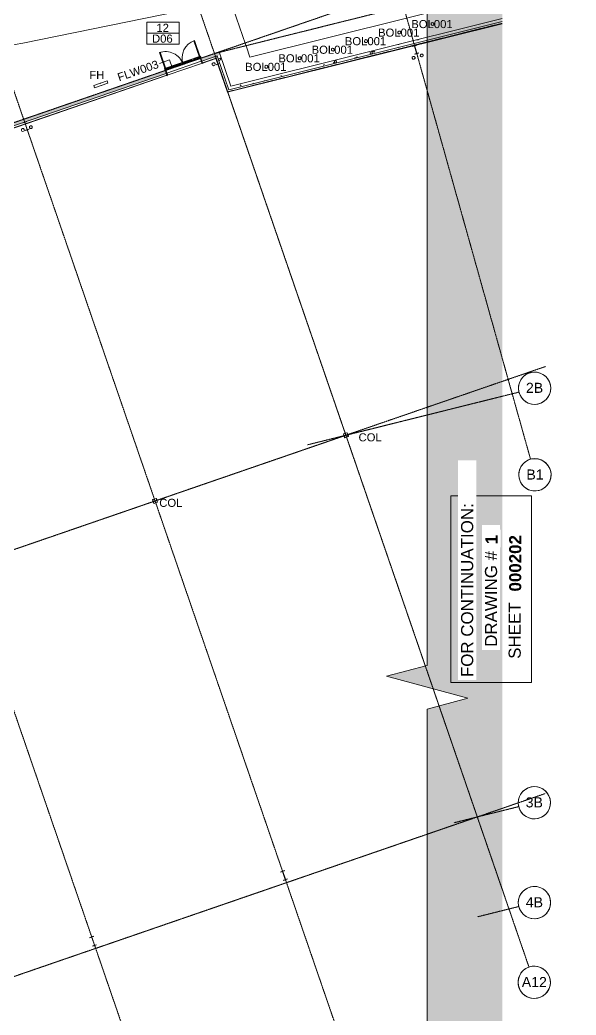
# Model space of a CAD drawing. Header units: millimetres. Extents: x -2612262 to -2065320, y 3717813 to 4283368.
# Drawn here: x -2363717 to -2336156, y 3983893 to 4033197 of the extents above; entities that cross this region are included whole.
import ezdxf

# ---------------------------------------------------------------- set-up
doc = ezdxf.new("R2010")
doc.units = ezdxf.units.MM
for name, pattern in [('Aligning Line', [3.2004, 1.6002, -1.6002]), ('Grid Line', [21, 12, -3, 3, -3]), ('Hidden', [6, 4, -2]), ('Overhead', [4, 2.5, -1.5])]:
    doc.linetypes.add(name, pattern=pattern)
for name, color, linetype, lineweight in [('A-ANNO-DIMS', 211, 'Continuous', 5), ('A-ANNO-DIMS-200', 211, 'Continuous', 5), ('A-ANNO-KEYN', 231, 'Continuous', 5), ('A-DETL', 90, 'Continuous', 18), ('A-DETL-GENF', 92, 'Continuous', 5), ('A-DOOR', 31, 'Continuous', 5), ('A-DOOR-FRAM', 31, 'Continuous', 5), ('A-DOOR-IDEN', 31, 'Continuous', 5), ('A-FLOR', 192, 'Continuous', 5), ('A-FLOR-OVHD', 1, 'Overhead', 13), ('A-GENM', 13, 'Continuous', 5), ('A-GENM-HDLN', 13, 'Hidden', 5), ('A-WALL', 113, 'Continuous', 5), ('A-WALL-FNSH', 113, 'Continuous', 13), ('A-WALL-PATT', 111, 'Continuous', 13), ('F-FIRE', 13, 'Continuous', 5), ('F-FIRE-IDEN', 13, 'Continuous', 5), ('G-ANNO-REFR', 1, 'Aligning Line', 5), ('G-ANNO-SYMB', 111, 'Continuous', 5), ('P-SANR-FIXT', 6, 'Continuous', 5), ('Q-SPCQ', 91, 'Continuous', 5), ('S-BEAM', 12, 'Continuous', 5), ('S-COLS', 52, 'Continuous', 5), ('S-COLS-IDEN', 171, 'Continuous', 5), ('S-GRID', 1, 'Continuous', 5), ('S-GRID-IDEN', 1, 'Continuous', 5)]:
    doc.layers.add(name, color=color, linetype=linetype, lineweight=lineweight)
doc.styles.add('Arial', font='arial.ttf', dxfattribs={"height": 500})
doc.styles.add('Arial_3', font='arial.ttf', dxfattribs={"height": 400})
doc.styles.add('Arial_4', font='arial.ttf', dxfattribs={"height": 3})
doc.styles.add('Arial_B_1', font='arialbd.ttf', dxfattribs={"height": 600})
doc.dimstyles.new('2_5-Diagonal-_deg_-Decimal_O', dxfattribs={"dimscale": 304.8, "dimtxt": 510.1297, "dimasz": 0.984252, "dimexe": 0.656168, "dimexo": 0.0625, "dimgap": 0.984252, "dimtad": 1, "dimdec": 0, "dimzin": 0, "dimdsep": 46, "dimtxsty": 'Arial', "dimblk1": 'OBLIQUE', "dimblk2": 'OBLIQUE', "dimsah": 1, "dimcen": 0.09, "dimdle": 0.656168, "dimazin": 0, "dimtfac": 1, "dimtdec": 4, "dimtix": 1, "dimtmove": 0, "dimatfit": 3, "dimfxl": 3.28084, "dimfxlon": 1, "dimtvp": 1, "dimtfill": 1, "dimtolj": 1, "dimtzin": 0, "dimlwd": 15, "dimlwe": 15, "dimarcsym": 2})
picture_1 = doc.add_image_def('image1.jpg', size_in_pixel=(6528, 5638))
pattern_1 = [(0, (0, 0), (812.8, 203.2), [67.056, -542.544, 67.056, -542.544, -3251.2]), (0, (0, 0), (812.8, 203.2), [-1219.2, 67.056, -1152.144, 67.056, -542.544, -1422.4]), (0, (0, 0), (812.8, 203.2), [-3048, 67.056, -339.344, 67.056, -948.944]), (120, (304.8, 101.6), (-582.376362, 602.305448), [67.056, -542.544, 67.056, -542.544, -3251.2]), (120, (304.8, 101.6), (-582.376362, 602.305448), [-1219.2, 67.056, -1152.144, 67.056, -542.544, -1422.4]), (120, (304.8, 101.6), (-582.376362, 602.305448), [-3048, 67.056, -339.344, 67.056, -948.944]), (240, (406.4, 508), (-230.423638, -805.505448), [67.056, -542.544, 67.056, -542.544, -3251.2]), (240, (406.4, 508), (-230.423638, -805.505448), [-1219.2, 67.056, -1152.144, 67.056, -542.544, -1422.4]), (240, (406.4, 508), (-230.423638, -805.505448), [-3048, 67.056, -339.344, 67.056, -948.944])]
pattern_2 = [(50, (0, 0), (1457.47236, -127.5124), [152.4, -1676.4]), (355, (0, 0), (-281.9423, 1528.4541), [121.92, -1341.12]), (100.451, (121.5, -10.6), (1175.54118, 1400.9327), [129.52, -1424.721]), (46.184, (0, 406.4), (2168.6325, -336.3419), [228.6, -2514.6]), (96.636, (180.7, 378.4), (1899.2207, 1979.4208), [194.28, -2137.081]), (351.184, (0, 406.4), (1899.2401, 1979.4025), [182.88, -2011.68]), (21, (203.2, 304.8), (1212.9148, -818.1215), [152.4, -1676.4]), (326, (203.2, 304.8), (494.41695, 1473.50445), [121.92, -1341.12]), (71.451, (304.3, 236.6), (1707.33713, 655.36968), [129.52, -1424.721]), (37.5, (0, 0), (24.709387, 676.44024), [67.056, -1257.808, 67.056, -1294.384, -1346.2]), (37.5, (0, 0), (24.709387, 676.44024), [-2686.304, 67.056, -1279.144]), (7.5, (0, 0), (534.55775, 801.44425), [67.056, -709.168, 67.056, -1227.328, -513.08]), (7.5, (0, 0), (534.55775, 801.44425), [-2070.608, 67.056, -446.024]), (327.5, (-453.14, 0), (1084.727506, -45.831226), [67.056, -440.944, 67.056, -1517.904, -2103.12]), (327.5, (-453.14, 0), (1084.727506, -45.831226), [-2092.96, 67.056, -2036.064]), (317.5, (-656.3, 0), (1185.03465, 203.41354), [67.056, -593.344, 67.056, -985.52, -1493.52]), (317.5, (-656.3, 0), (1185.03465, 203.41354), [-1712.976, 67.056, -1426.464])]

# ---------------------------------------------------------------- blocks, each defined once
blk = doc.blocks.new('SHS-Square Hollow Section-Column - 200x200xSHS-1605338-GA - Part A')
at = {"layer": 'S-COLS'}
h = blk.add_hatch(dxfattribs=at)
h.set_pattern_fill('FP_3', color=256, style=0, pattern_type=2)
h.set_pattern_definition([(26, (913251.06, -4558304.6), (-311.76956, 639.22233), []), (26, (913499.15, -4557584.1), (-311.76956, 639.22233), [])])
h.paths.add_polyline_path([(-90, -100), (90, -100), (90, -95), (-90, -95)])
h.paths.add_polyline_path([(-100, -90), (-95, -90), (-95, 90), (-100, 90)])
h.paths.add_polyline_path([(-90, -100), (-96, -92), (-100, -90), (-95, -98), (-92, -99)])
h.paths.add_polyline_path([(100, -90), (100, 90), (95, 90), (95, -90)])
h.paths.add_polyline_path([(90, -100), (97, -97), (98, -91), (94, -94)])
h.paths.add_polyline_path([(-90, 100), (-90, 95), (90, 95), (90, 100), (-35, 100)])
h.paths.add_polyline_path([(-100, 90), (-94, 94), (-92, 99), (-97, 97), (-99, 92)])
h.paths.add_polyline_path([(100, 90), (95, 98), (91, 98), (96, 92)])
at = {"layer": 'S-COLS', "lineweight": 15}
for p, q in [((-100, 90), (-100, -90)), ((-95, -90), (-95, 90)), ((90, 100), (-90, 100)), ((-90, 95), (90, 95)), ((95, 90), (95, -90)), ((100, -90), (100, 90)), ((90, -95), (-90, -95)), ((-90, -100), (90, -100))]:
    blk.add_line(p, q, dxfattribs=at)
for centre, radius, start, end in [((-90, 90), 10, 90, 180), ((-90, 90), 5, 90, 180), ((90, 90), 10, 360, 90), ((90, 90), 5, 0, 90), ((-90, -90), 10, 180, 270), ((-90, -90), 5, 180, 270), ((90, -90), 5, 270, 0), ((90, -90), 10, 270, 360)]:
    blk.add_arc(centre, radius, start, end, dxfattribs=at)
blk = doc.blocks.new('Structural Framing 15 - Structural Framing 1-952687-GA - Part A')
at = {"layer": 'S-BEAM', "lineweight": 13}
for p, q in [((-2344074, 4031945), (-2344246, 4031897)), ((-2344246, 4031897), (-2344242, 4031885)), ((-2344242, 4031885), (-2344171, 4031905)), ((-2344157, 4031897), (-2344061, 4031553)), ((-2344053, 4031555), (-2344150, 4031899)), ((-2344142, 4031913), (-2344071, 4031933)), ((-2344071, 4031933), (-2344074, 4031945)), ((-2344069, 4031539), (-2344139, 4031519)), ((-2344139, 4031519), (-2344136, 4031506)), ((-2344136, 4031506), (-2343965, 4031554)), ((-2343968, 4031567), (-2344039, 4031547)), ((-2343965, 4031554), (-2343968, 4031567))]:
    blk.add_line(p, q, dxfattribs=at)
for centre, start, end in [((-2344168, 4031894), 15.6674, 105.6674), ((-2344139, 4031902), 105.6674, 195.6674), ((-2344072, 4031550), 285.6674, 15.6674), ((-2344042, 4031558), 195.6674, 285.6674)]:
    blk.add_arc(centre, 11.4, start, end, dxfattribs=at)
blk = doc.blocks.new('Door-Hinge-Double EXTERNAL - 2340x920x920x40-Solid Core-Metal Frame-Double Rebate Wraparound GRILLE-958845-GA - Part A')
at = {"layer": 'A-DOOR'}
for p, q in [((-921, 142), (-921, 1062)), ((-921, 1062), (-881, 1062)), ((-881, 1062), (-881, 142)), ((921, 1062), (881, 1062)), ((881, 1062), (881, 142)), ((921, 142), (921, 1062)), ((-881, 142), (-921, 142)), ((881, 142), (921, 142))]:
    blk.add_line(p, q, dxfattribs=at)
for centre, start, end in [((-921, 142), 360, 90), ((921, 142), 90, 180)]:
    blk.add_arc(centre, 920, start, end, dxfattribs=at)
blk = doc.blocks.new('X_Door-Frame-Metal - Standard-2852210-GA - Part A')
at = {"layer": 'A-DOOR-FRAM'}
for p, q in [((-923, 142), (-943, 142)), ((-943, 142), (-943, 128)), ((-943, 128), (-928, 128)), ((-941, 130), (-941, 140)), ((-941, 140), (-925, 140)), ((-941, 140), (-941, 130)), ((-928, 130), (-941, 130)), ((-928, 128), (-928, 130)), ((-925, 140), (-925, 99)), ((-925, 99), (-900, 99)), ((-923, 101), (-923, 142)), ((-898, 101), (-923, 101)), ((-900, 99), (-900, -99)), ((-898, -101), (-898, 101)), ((923, 101), (898, 101)), ((898, 101), (898, -101)), ((900, -99), (900, 99)), ((900, 99), (925, 99)), ((943, 142), (923, 142)), ((923, 142), (923, 101)), ((925, 99), (925, 140)), ((925, 140), (941, 140)), ((941, 130), (928, 130)), ((928, 130), (928, 128)), ((928, 128), (943, 128)), ((941, 140), (941, 130)), ((941, 130), (941, 140)), ((943, 128), (943, 142)), ((-928, -128), (-943, -128)), ((-943, -128), (-943, -142)), ((-943, -142), (-923, -142)), ((-941, -130), (-928, -130)), ((-941, -140), (-941, -130)), ((-941, -130), (-941, -140)), ((-925, -140), (-941, -140)), ((-928, -130), (-928, -128)), ((-900, -99), (-925, -99)), ((-925, -99), (-925, -140)), ((-923, -142), (-923, -101)), ((-923, -101), (-898, -101)), ((898, -101), (923, -101)), ((925, -99), (900, -99)), ((923, -101), (923, -142)), ((923, -142), (943, -142)), ((925, -140), (925, -99)), ((941, -140), (925, -140)), ((943, -128), (928, -128)), ((928, -128), (928, -130)), ((928, -130), (941, -130)), ((941, -130), (941, -140)), ((941, -140), (941, -130)), ((943, -142), (943, -128))]:
    blk.add_line(p, q, dxfattribs=at)
blk = doc.blocks.new('SHS-Square Hollow Section-Column - 200x200xSHS-V6-GA - Part A')
at = {"layer": 'S-COLS'}
h = blk.add_hatch(dxfattribs=at)
h.set_pattern_fill('FP_5', color=256, style=0, pattern_type=2)
h.set_pattern_definition([(26, (923251.06, -4558304.6), (-311.76956, 639.22233), []), (26, (923499.15, -4557584.1), (-311.76956, 639.22233), [])])
h.paths.add_polyline_path([(-90, -100), (90, -100), (90, -95), (-90, -95)])
h.paths.add_polyline_path([(-100, -90), (-95, -90), (-95, 90), (-100, 90), (-100, -21)])
h.paths.add_polyline_path([(-90, -100), (-96, -92), (-100, -90), (-95, -98), (-92, -99)])
h.paths.add_polyline_path([(100, -90), (100, 90), (95, 90), (95, -90)])
h.paths.add_polyline_path([(90, -100), (97, -97), (98, -91), (94, -94)])
h.paths.add_polyline_path([(-90, 100), (-90, 95), (90, 95), (90, 100), (-35, 100)])
h.paths.add_polyline_path([(-100, 90), (-94, 94), (-92, 99), (-97, 97), (-99, 92)])
h.paths.add_polyline_path([(100, 90), (95, 98), (91, 98), (96, 92)])
at = {"layer": 'S-COLS', "lineweight": 15}
for p, q in [((-100, 90), (-100, -90)), ((-95, -90), (-95, 90)), ((90, 100), (-90, 100)), ((-90, 95), (90, 95)), ((95, 90), (95, -90)), ((100, -90), (100, 90)), ((90, -95), (-90, -95)), ((-90, -100), (90, -100))]:
    blk.add_line(p, q, dxfattribs=at)
for centre, radius, start, end in [((-90, 90), 10, 90, 180), ((-90, 90), 5, 90, 180), ((90, 90), 10, 360, 90), ((90, 90), 5, 0, 90), ((-90, -90), 10, 180, 270), ((-90, -90), 5, 180, 270), ((90, -90), 5, 270, 0), ((90, -90), 10, 270, 360)]:
    blk.add_arc(centre, radius, start, end, dxfattribs=at)
blk = doc.blocks.new('Structural Framing 56 - Structural Framing 1-1480425-GA - Part A')
at = {"layer": 'S-BEAM', "lineweight": 13}
for p, q in [((-2353942, 4031417), (-2354110, 4031359)), ((-2354110, 4031359), (-2354106, 4031347)), ((-2354106, 4031347), (-2354036, 4031371)), ((-2354022, 4031364), (-2353905, 4031026)), ((-2353898, 4031028), (-2354014, 4031366)), ((-2354007, 4031381), (-2353938, 4031405)), ((-2353938, 4031405), (-2353942, 4031417)), ((-2353912, 4031011), (-2353982, 4030987)), ((-2353982, 4030987), (-2353978, 4030975)), ((-2353978, 4030975), (-2353810, 4031033)), ((-2353814, 4031045), (-2353883, 4031021)), ((-2353810, 4031033), (-2353814, 4031045))]:
    blk.add_line(p, q, dxfattribs=at)
for centre, start, end in [((-2354032, 4031360), 19.0004, 109.0004), ((-2354003, 4031370), 109.0004, 199.0004), ((-2353916, 4031022), 289.0004, 19.0004), ((-2353887, 4031032), 199.0004, 289.0004)]:
    blk.add_arc(centre, 11.4, start, end, dxfattribs=at)
blk = doc.blocks.new('Hydrant_double3 - Hydrant_double-1559767-GA - Part A')
at = {"layer": 'F-FIRE'}
for p, q in [((-2397509, 3973380), (-2398171, 3973152)), ((-2398171, 3973152), (-2398132, 3973039)), ((-2398132, 3973039), (-2397470, 3973267)), ((-2397470, 3973267), (-2397509, 3973380))]:
    blk.add_line(p, q, dxfattribs=at)
for start, end in [(99.2863, 118.7145), (279.2863, 298.7145)]:
    blk.add_arc((-2397820, 3973209), 60, start, end, dxfattribs=at)
blk = doc.blocks.new('Downpipe - Straight - 01 - 150D-1616291-GA - Part A')
at = {"layer": 'P-SANR-FIXT'}
for start, end in [(0, 180), (360, 180), (180, 0), (180, 360)]:
    blk.add_arc((-40, 100), 75, start, end, dxfattribs=at)
blk = doc.blocks.new('Downpipe - Straight - 01 - 150D-1616292-GA - Part A')
at = {"layer": 'P-SANR-FIXT'}
for start, end in [(360, 180), (0, 180), (180, 360), (180, 0)]:
    blk.add_arc((-40, -100), 75, start, end, dxfattribs=at)
blk = doc.blocks.new('Downpipe - Straight - 01 - 150D-1306548-GA - Part A')
at = {"layer": 'P-SANR-FIXT'}
for start, end in [(0, 180), (360, 180), (180, 0), (180, 360)]:
    blk.add_arc((-40, 100), 75, start, end, dxfattribs=at)
blk = doc.blocks.new('Downpipe - Straight - 01 - 150D-1468595-GA - Part A')
at = {"layer": 'P-SANR-FIXT'}
for start, end in [(360, 180), (0, 180), (180, 360), (180, 0)]:
    blk.add_arc((-40, -100), 75, start, end, dxfattribs=at)
blk = doc.blocks.new('Structural Framing 50 - Structural Framing 1-1640149-GA - Part A')
at = {"layer": 'S-BEAM', "lineweight": 13}
for p, q in [((-2372852, 4024906), (-2373020, 4024848)), ((-2373020, 4024848), (-2373016, 4024835)), ((-2373016, 4024835), (-2372946, 4024859)), ((-2372932, 4024852), (-2372816, 4024514)), ((-2372808, 4024517), (-2372925, 4024855)), ((-2372918, 4024869), (-2372848, 4024893)), ((-2372848, 4024893), (-2372852, 4024906)), ((-2372823, 4024500), (-2372892, 4024476)), ((-2372892, 4024476), (-2372888, 4024464)), ((-2372888, 4024464), (-2372720, 4024522)), ((-2372724, 4024534), (-2372794, 4024510)), ((-2372720, 4024522), (-2372724, 4024534)), ((-2360069, 3987800), (-2360248, 3987738)), ((-2360248, 3987738), (-2360244, 3987726)), ((-2360244, 3987726), (-2360169, 3987752)), ((-2360155, 3987745), (-2360023, 3987361)), ((-2360015, 3987364), (-2360147, 3987747)), ((-2360140, 3987762), (-2360065, 3987788)), ((-2360065, 3987788), (-2360069, 3987800)), ((-2360030, 3987346), (-2360105, 3987321)), ((-2360105, 3987321), (-2360101, 3987309)), ((-2360101, 3987309), (-2359921, 3987370)), ((-2359925, 3987382), (-2360000, 3987357)), ((-2359921, 3987370), (-2359925, 3987382))]:
    blk.add_line(p, q, dxfattribs=at)
for centre, start, end in [((-2372943, 4024849), 19.0004, 109.0004), ((-2372914, 4024859), 109.0004, 199.0004), ((-2372826, 4024511), 289.0004, 19.0004), ((-2372797, 4024521), 199.0004, 289.0004), ((-2360166, 3987741), 19.0004, 109.0004), ((-2360136, 3987751), 109.0004, 199.0004), ((-2360033, 3987357), 289.0004, 19.0004), ((-2360004, 3987367), 199.0004, 289.0004)]:
    blk.add_arc(centre, 11.4, start, end, dxfattribs=at)
blk = doc.blocks.new('Structural Framing 53 - Structural Framing 1-1640210-GA - Part A')
at = {"layer": 'S-BEAM', "lineweight": 13}
for p, q in [((-2363397, 4028161), (-2363565, 4028103)), ((-2363462, 4028125), (-2363393, 4028149)), ((-2363393, 4028149), (-2363397, 4028161)), ((-2363565, 4028103), (-2363561, 4028091)), ((-2363561, 4028091), (-2363491, 4028115)), ((-2363477, 4028108), (-2363360, 4027770)), ((-2363353, 4027773), (-2363469, 4028111)), ((-2363367, 4027756), (-2363437, 4027732)), ((-2363437, 4027732), (-2363433, 4027719)), ((-2363433, 4027719), (-2363265, 4027777)), ((-2363269, 4027789), (-2363339, 4027765)), ((-2363265, 4027777), (-2363269, 4027789)), ((-2350614, 3991055), (-2350793, 3990994)), ((-2350793, 3990994), (-2350789, 3990982)), ((-2350789, 3990982), (-2350714, 3991007)), ((-2350700, 3991000), (-2350568, 3990617)), ((-2350560, 3990619), (-2350692, 3991003)), ((-2350685, 3991018), (-2350610, 3991043)), ((-2350610, 3991043), (-2350614, 3991055)), ((-2350575, 3990602), (-2350650, 3990576)), ((-2350650, 3990576), (-2350646, 3990564)), ((-2350646, 3990564), (-2350466, 3990626)), ((-2350470, 3990638), (-2350545, 3990612)), ((-2350466, 3990626), (-2350470, 3990638))]:
    blk.add_line(p, q, dxfattribs=at)
for centre, start, end in [((-2363488, 4028104), 19.0004, 109.0004), ((-2363459, 4028114), 109.0004, 199.0004), ((-2363371, 4027766), 289.0004, 19.0004), ((-2363342, 4027776), 199.0004, 289.0004), ((-2350710, 3990997), 19.0004, 109.0004), ((-2350681, 3991007), 109.0004, 199.0004), ((-2350578, 3990613), 289.0004, 19.0004), ((-2350549, 3990623), 199.0004, 289.0004)]:
    blk.add_arc(centre, 11.4, start, end, dxfattribs=at)
blk = doc.blocks.new('aba - Plumbing Fixtures - Strip Drain - Stormtech - Custom Ass - FLW003 _Doors_-V119-GA - Part A')
at = {"layer": 'A-GENM'}
blk.add_circle((0, -95), 30, dxfattribs=at)
at = {"layer": 'A-GENM-HDLN'}
blk.add_line((0, 2), (0, -1896), dxfattribs=at)
at = {"layer": 'P-SANR-FIXT'}
for p, q in [((-41, 0), (-38, 0)), ((-41, 0), (-41, -1886)), ((-38, -1886), (-38, 0)), ((0, 0), (0, -1886)), ((38, 0), (38, -1886)), ((41, -101), (41, -1886)), ((-38, -1886), (-41, -1886)), ((41, -1886), (38, -1886))]:
    blk.add_line(p, q, dxfattribs=at)
blk = doc.blocks.new('Bollard_Typical - 150mm Diameter - BOL001 _fixed_-1895789-GA - Part A')
at = {"layer": 'Q-SPCQ'}
for start, end in [(360, 180), (180, 0)]:
    blk.add_arc((1.2, -75), 75, start, end, dxfattribs=at)
blk = doc.blocks.new('Bollard_Typical - 150mm Diameter - BOL001 _fixed_-V126-GA - Part A')
at = {"layer": 'Q-SPCQ'}
for start, end in [(360, 180), (180, 0)]:
    blk.add_arc((1.2, -75), 75, start, end, dxfattribs=at)
blk = doc.blocks.new('Grid - A1-203820-GA - Part A')
at = {"layer": 'S-GRID-IDEN'}
blk.add_circle((0, 0), 4, dxfattribs=at)
for start, end in [(360, 180), (180, 360)]:
    blk.add_arc((0, 0), 4, start, end, dxfattribs=at)
blk = doc.blocks.new('DIMBLOCK2-GA - Part A')
at = {"layer": 'A-ANNO-DIMS-200', "lineweight": 15}
for p, q in [((-2349275, 4050159), (-2349545, 4051121)), ((-2349275, 4050159), (-2349171, 4050343)), ((-2349275, 4050159), (-2349379, 4049974)), ((-2349275, 4050159), (-2349275, 4050159)), ((-2349275, 4050159), (-2349221, 4049966)), ((-2359401, 4046998), (-2359726, 4047944)), ((-2359401, 4046998), (-2359494, 4046807)), ((-2359401, 4046998), (-2359308, 4047189)), ((-2359401, 4046998), (-2359336, 4046809))]:
    blk.add_line(p, q, dxfattribs=at)
for start, end in [(105.60457, 109.06324), (105.66741, 109.00041)]:
    blk.add_arc((-2300024, 3874558), 182376, start, end, dxfattribs=at)
at = {"layer": 'A-ANNO-DIMS-200', "color": 0, "lineweight": 15, "insert": (-2355423, 4049315), "char_height": 500, "width": 1958.9, "attachment_point": 1, "rotation": 17.3339, "line_spacing_factor": 0.941778, "style": 'Arial', "bg_fill": 3, "box_fill_scale": 1.25, "bg_fill_color": 256, "bg_fill_true_color": 13158600, "bg_fill_transparency": 0}
blk.add_mtext('3.33°', dxfattribs=at)
blk = doc.blocks.new('_Oblique')
at = {"color": 0, "linetype": 'ByBlock', "lineweight": -2}
blk.add_line((-0.5, -0.5), (0.5, 0.5), dxfattribs=at)
blk = doc.blocks.new('View Reference - Vertical-632112-GA - Part A')
at = {"layer": 'G-ANNO-SYMB'}
for p, q in [((10.45, 22.23), (-9.55, 22.23)), ((-9.55, 22.23), (-9.55, -24.03)), ((10.45, -24.03), (10.45, 22.23)), ((-9.55, -24.03), (10.45, -24.03))]:
    blk.add_line(p, q, dxfattribs=at)
at = {"layer": 'G-ANNO-SYMB', "char_height": 3, "attachment_point": 1, "rotation": 90, "style": 'Arial_4', "bg_fill": 3, "box_fill_scale": 1.25, "bg_fill_color": 256, "bg_fill_true_color": 13158600, "bg_fill_transparency": 0}
for s, insert, width in [('DRAWING #', (-1.08, -15.19), 29.4219), ('SHEET', (4.78, -18.16), 17.2363)]:
    blk.add_mtext(s, dxfattribs=dict(at, insert=insert, width=width))
at = {"layer": 'G-ANNO-SYMB', "insert": (-7, -22.69), "char_height": 3, "width": 52.9114, "attachment_point": 1, "rotation": 90, "style": 'Arial_4', "bg_fill": 3, "box_fill_scale": 1.25, "bg_fill_color": 256, "bg_fill_true_color": 13158600, "bg_fill_transparency": 0}
blk.add_mtext('FOR CONTINUATION:', dxfattribs=at)
blk = doc.blocks.new('AA_DOOR_MARK _ TYPE MARK_HA2 - Mark _ Type Mark-1751130-GA - Part A')
at = {"layer": 'A-DOOR-IDEN'}
for p, q in [((4, 2.7), (-4, 2.7)), ((-4, 2.7), (-4, 0)), ((4, 0), (4, 2.7)), ((4, 0), (-4, 0)), ((4, -2.7), (4, 0)), ((-4, 0), (4, 0)), ((-4, 0), (-4, -2.7)), ((-4, -2.7), (4, -2.7))]:
    blk.add_line(p, q, dxfattribs=at)

msp = doc.modelspace()

# ---------------------------------------------------------------- hatches: boundary and pattern name
at = {"layer": 'A-DETL-GENF', "transparency": 33554585}
h = msp.add_hatch(color=7, dxfattribs=at)
h.paths.add_polyline_path([(-2341077.2, 3945538.4), (-2340998, 3945587.9), (-2340987.4, 3945678.5), (-2341048.6, 3945698), (-2341072.3, 3945833.8), (-2341042.7, 3945884.6), (-2340933.7, 3945839.6), (-2340845.2, 3945922.1), (-2340845.2, 3946003.6), (-2340796.8, 3946020.8), (-2340664.7, 3945922.1), (-2340637.1, 3945900.1), (-2340594, 3945952.1), (-2340637.1, 3945998.1), (-2340618.1, 3946055.6), (-2340521.7, 3946063.1), (-2340517.6, 3946111.4), (-2340474.8, 3946144.8), (-2340396.4, 3946108.2), (-2340342.6, 3946153.6), (-2340336.9, 3946203.1), (-2340231.4, 3946278.1), (-2340198.3, 3946304.2), (-2340145.2, 3946256.8), (-2340103, 3946281.8), (-2340097.2, 3946384.1), (-2340047.8, 3946409.9), (-2339969.9, 3946351.9), (-2339930.4, 3946345.6), (-2339876.2, 3946278.1), (-2339826.4, 3946359.6), (-2339821.7, 3946438.6), (-2339817, 3946449.7), (-2339817, 3961552.3), (-2339866.5, 3961641.6), (-2339917.1, 3961662.2), (-2340097, 3961520.5), (-2340166.3, 3961575.2), (-2340153.2, 3961685.9), (-2340178.9, 3961850.5), (-2340269.8, 3961970.1), (-2340387.6, 3962027.1), (-2340593.2, 3961943.6), (-2340637.3, 3962019.5), (-2340656.6, 3962152.9), (-2340780.2, 3962185), (-2340929.5, 3962168.9), (-2340982.7, 3962243.8), (-2340975.6, 3962326.2), (-2340762.6, 3962539), (-2340830.6, 3962588.1), (-2340814.4, 3962651.7), (-2340867.3, 3962750.1), (-2340878.6, 3962824.3), (-2340935.1, 3962929.1), (-2341234.9, 3962816.7), (-2341331.5, 3962787.8), (-2341343.7, 3962877.3), (-2341234.9, 3963201.8), (-2341246, 3963297.7), (-2341317.7, 3963332.9), (-2341392.3, 3963480.3), (-2341313, 3963558.7), (-2341425.9, 3963601.8), (-2341525, 3963701.2), (-2341425.5, 3963792.6), (-2341270.3, 3963889.1), (-2341212, 3963915.3), (-2341262.6, 3963979.8), (-2341496.3, 3963939.5), (-2341616.1, 3963995.4), (-2341604.2, 3964085.7), (-2341451.3, 3964176.4), (-2341362.4, 3964293.3), (-2341379.7, 3964504.4), (-2341388.8, 3964543.9), (-2341858.3, 3964543.9), (-2341858.3, 3965543.9), (-2341218.5, 3965543.9), (-2341283.2, 3965637.5), (-2341225.9, 3965773.7), (-2341142.6, 3965801.9), (-2341010.3, 3965722.1), (-2340951.1, 3965710.9), (-2340872, 3965762.2), (-2340885.4, 3965873.3), (-2340930, 3965885.4), (-2340969.7, 3965955.2), (-2340908.3, 3966018.5), (-2340737.6, 3966066.7), (-2340667.4, 3966118.3), (-2340724.1, 3966208.2), (-2340819.4, 3966257.8), (-2340872, 3966354.2), (-2340705, 3966407.9), (-2340651.3, 3966380.5), (-2340493.5, 3966479.1), (-2340478.1, 3966610.6), (-2340567, 3966638.9), (-2340602.2, 3966834.9), (-2340558.4, 3966910), (-2340400.1, 3966844.6), (-2340271.6, 3966964.4), (-2340271.6, 3967082.8), (-2340201.2, 3967107.8), (-2340062.5, 3967006.8), (-2339969.3, 3966932.4), (-2339906.8, 3967008), (-2339969.3, 3967074.9), (-2339941.7, 3967158.4), (-2339817, 3967169.3), (-2339817, 3968543.9), (-2343541, 3968543.9), (-2343541, 3947921.1), (-2343494, 3947842.6), (-2343423.5, 3947890.6), (-2343332.4, 3947842.6), (-2343348.8, 3947988), (-2343215.5, 3948115.6), (-2343103.5, 3948041.8), (-2342944.4, 3947911.7), (-2342770.9, 3947828.4), (-2342722.4, 3947594), (-2342645.1, 3947429.7), (-2342522.7, 3947429.7), (-2342448.5, 3947618.4), (-2342305.9, 3947685.1), (-2342215.1, 3947459.4), (-2342253.6, 3947323.7), (-2342206.4, 3947245), (-2342115.5, 3947264.2), (-2342048.7, 3947171.3), (-2342077.9, 3947097.1), (-2342041.3, 3947040), (-2341801.4, 3947054.8), (-2341656.9, 3947112.9), (-2341594.3, 3947096.1), (-2341726.6, 3946903.4), (-2341704.8, 3946805.5), (-2341722.3, 3946760.3), (-2341680.2, 3946714.3), (-2341662.6, 3946646), (-2341652, 3946558.5), (-2341495.4, 3946510.9), (-2341500.5, 3946367), (-2341272.3, 3946250.1), (-2341130.7, 3946196.5), (-2341135.2, 3946142.8), (-2341429.5, 3945991), (-2341528.7, 3945950.7), (-2341447.2, 3945869.8), (-2341425.4, 3945808.4), (-2341315.9, 3945800.9), (-2341218.7, 3945756.5), (-2341081.9, 3945579.5)])
h.paths.add_polyline_path([(-2343517.6, 3969335.1), (-2343488.9, 3969340.8), (-2343464.6, 3969357), (-2343448.3, 3969381.4), (-2343442.6, 3969410.1), (-2343448.3, 3969438.8), (-2343464.6, 3969463.1), (-2343488.9, 3969479.4), (-2343517.6, 3969485.1), (-2343541, 3969480.4), (-2343541, 3969339.7)])
h.paths.add_polyline_path([(-2343327.6, 3969335.1), (-2343298.9, 3969340.8), (-2343274.6, 3969357), (-2343258.3, 3969381.4), (-2343252.6, 3969410.1), (-2343258.3, 3969438.8), (-2343274.6, 3969463.1), (-2343298.9, 3969479.4), (-2343327.6, 3969485.1), (-2343356.3, 3969479.4), (-2343380.7, 3969463.1), (-2343396.9, 3969438.8), (-2343402.6, 3969410.1), (-2343396.9, 3969381.4), (-2343380.7, 3969357), (-2343356.3, 3969340.8)])
h.paths.add_polyline_path([(-2343009.4, 3969543.9), (-2339817, 3969543.9), (-2339817, 4043003.2), (-2343541, 4042245.5), (-2343541, 4001217.5), (-2345558.5, 4000676.9), (-2341523.6, 3999595.8), (-2343541, 3999055.2), (-2343541, 3969543.9)])
at = {"layer": 'A-WALL-PATT', "lineweight": 5}
h = msp.add_hatch(dxfattribs=at)
h.set_pattern_fill('FP_1', color=256, style=0, pattern_type=2)
h.set_pattern_definition(pattern_1)
h.paths.add_polyline_path([(-2353419.4, 4029617.6), (-2343541, 4032079.5), (-2343541, 4032091.9), (-2353423.3, 4029629)])
h = msp.add_hatch(dxfattribs=at)
h.set_pattern_fill('FP_2', color=256, style=0, pattern_type=2)
h.set_pattern_definition(pattern_2)
h.paths.add_polyline_path([(-2353217.6, 4029775), (-2343541, 4032186.7), (-2343541, 4032341.3), (-2353266.7, 4029917.4)])
h = msp.add_hatch(dxfattribs=at)
h.set_pattern_fill('FP_2', color=256, style=0, pattern_type=2)
h.set_pattern_definition(pattern_2)
h.paths.add_polyline_path([(-2442689, 4000858.2), (-2434655.7, 4003624.3), (-2434704.5, 4003766.1), (-2442737.8, 4001000)])
h.paths.add_polyline_path([(-2432891.3, 4004231.8), (-2412827.5, 4011140.5), (-2412876.3, 4011282.4), (-2432939.9, 4004373), (-2432897.8, 4004250.6)])
h.paths.add_polyline_path([(-2411063.2, 4011748.1), (-2372629.8, 4024982), (-2372678.7, 4025123.9), (-2406762.5, 4013387.6), (-2406756.5, 4013370.3), (-2408332.2, 4012827.7), (-2408338.2, 4012845), (-2411111.8, 4011889.2), (-2411069.6, 4011766.8)])
h.paths.add_polyline_path([(-2370865.5, 4025589.6), (-2356461.5, 4030549.4), (-2356510.3, 4030691.2), (-2370914.1, 4025730.7), (-2370871.9, 4025608.3)])
h.paths.add_polyline_path([(-2354697.2, 4031156.9), (-2353799.9, 4031465.9), (-2353848.7, 4031607.7), (-2354745.8, 4031298), (-2354703.6, 4031175.6)])
h = msp.add_hatch(dxfattribs=at)
h.set_pattern_fill('FP_1', color=256, style=0, pattern_type=2)
h.set_pattern_definition(pattern_1)
h.paths.add_polyline_path([(-2442655.1, 4000759.8), (-2437658.7, 4002480.3), (-2437662.6, 4002491.6), (-2442659.1, 4000771.2)])
h.paths.add_polyline_path([(-2435014.1, 4003390.9), (-2434622.1, 4003526.7), (-2434625.7, 4003537.3), (-2435017.9, 4003401.7)])
h.paths.add_polyline_path([(-2432857.5, 4004133.5), (-2425048.6, 4006822.4), (-2425052.5, 4006833.7), (-2432860.8, 4004143.2), (-2432858.3, 4004135.8)])
h.paths.add_polyline_path([(-2422401.1, 4007734), (-2412793.9, 4011042.9), (-2412797.5, 4011053.6), (-2422405, 4007745.3), (-2422403.2, 4007739.9)])
h.paths.add_polyline_path([(-2411029.3, 4011649.7), (-2399349.8, 4015671.4), (-2399353.7, 4015682.7), (-2411032.6, 4011659.4), (-2411030.1, 4011652)])
h.paths.add_polyline_path([(-2396702.4, 4016583), (-2372596.2, 4024884.4), (-2372599.9, 4024895), (-2396706.3, 4016594.3), (-2396703.8, 4016587.2)])
h.paths.add_polyline_path([(-2370831.6, 4025491.2), (-2356427.9, 4030451.7), (-2356431.5, 4030462.4), (-2370835, 4025500.9), (-2370832.4, 4025493.5)])
h.paths.add_polyline_path([(-2354663.3, 4031058.5), (-2353995.8, 4031288.7), (-2353998.7, 4031300.1), (-2354666.6, 4031068.2), (-2354664.1, 4031060.9)])
h = msp.add_hatch(dxfattribs=at)
h.set_pattern_fill('FP_1', color=256, style=0, pattern_type=2)
h.set_pattern_definition(pattern_1)
h.paths.add_polyline_path([(-2353431.1, 4029614.7), (-2353419.4, 4029617.6), (-2353995.4, 4031288.5), (-2354006.2, 4031284.8), (-2353436, 4029629)])
h = msp.add_hatch(dxfattribs=at)
h.set_pattern_fill('FP_2', color=256, style=0, pattern_type=2)
h.set_pattern_definition(pattern_2)
h.paths.add_polyline_path([(-2353363.8, 4029738.6), (-2353217.6, 4029775), (-2353799.9, 4031465.9), (-2353941.5, 4031416.5), (-2353363.8, 4029738.8)])

# ---------------------------------------------------------------- linework, layer by layer
at = {"layer": 'A-DETL', "lineweight": 15}
for p, q in [((-2343541, 4050268), (-2343541, 4001217.5)), ((-2343541, 4001217.5), (-2345558.5, 4000676.9)), ((-2345558.5, 4000676.9), (-2341523.6, 3999595.8)), ((-2341523.6, 3999595.8), (-2343541, 3999055.2)), ((-2343541, 3999055.2), (-2343541, 3945451.2))]:
    msp.add_line(p, q, dxfattribs=at)
at = {"layer": 'A-FLOR'}
for p, q in [((-2353281.5, 4034140.9), (-2363579.8, 4032045.7)), ((-2352540.3, 4031988.2), (-2353281.5, 4034140.9)), ((-2339817, 4034473.3), (-2352320.1, 4031348.7)), ((-2352494.7, 4031855.7), (-2352540.3, 4031988.2)), ((-2352320.1, 4031348.7), (-2352494.7, 4031855.7)), ((-2354730.2, 4031145.5), (-2356428.4, 4030560.8)), ((-2354742.6, 4031319.6), (-2354838, 4031286.7)), ((-2354697.2, 4031156.9), (-2354728.4, 4031146.1)), ((-2356430.3, 4030560.1), (-2356461.5, 4030549.4))]:
    msp.add_line(p, q, dxfattribs=at)
at = {"layer": 'A-FLOR', "flags": 128}
for points in [[(-2354768.4, 4031394.6), (-2354756.1, 4031358.7), (-2354742.6, 4031319.6)], [(-2356526.9, 4030708.7), (-2356539.3, 4030744.7), (-2356551.7, 4030780.6)]]:
    msp.add_lwpolyline(points, dxfattribs=at)
at = {"layer": 'A-FLOR'}
msp.add_open_spline([(-2363579.8, 4032045.7), (-2367507.7, 4031246.5), (-2371421.4, 4030377), (-2375318.2, 4029437.9)], degree=3, dxfattribs=at)
at = {"layer": 'A-FLOR-OVHD'}
for p, q in [((-2353420.7, 4029630.6), (-2339817, 4033030.3)), ((-2353420.7, 4029630.6), (-2339817, 4033030.3)), ((-2458270.6, 3995651.5), (-2354074.7, 4031529.9)), ((-2458270.6, 3995651.5), (-2354074.7, 4031529.9)), ((-2354074.7, 4031529.9), (-2341051.5, 3993708.7)), ((-2354074.7, 4031529.9), (-2341051.5, 3993708.7)), ((-2339817, 4014549.9), (-2347563.2, 4012619.5)), ((-2339817, 4014549.9), (-2347563.2, 4012619.5)), ((-2452858.9, 3976362.5), (-2347563.2, 4012619.5)), ((-2452858.9, 3976362.5), (-2347563.2, 4012619.5)), ((-2446337, 3957456), (-2341051.5, 3993708.7)), ((-2446337, 3957456), (-2341051.5, 3993708.7)), ((-2341051.5, 3993708.7), (-2339817, 3990123.5)), ((-2341051.5, 3993708.7), (-2339817, 3990123.5))]:
    msp.add_line(p, q, dxfattribs=at)
at = {"layer": 'A-WALL', "color": 250, "lineweight": 13}
for p, q in [((-2353363.8, 4029738.6), (-2339817, 4033114.8)), ((-2339817, 4033269.4), (-2353266.7, 4029917.4)), ((-2353848.7, 4031607.7), (-2354746, 4031298.7)), ((-2353266.7, 4029917.4), (-2353848.7, 4031607.7)), ((-2354746, 4031298.7), (-2354697.2, 4031156.9)), ((-2353941.7, 4031417), (-2354697.2, 4031156.9)), ((-2353941.7, 4031417), (-2353907.8, 4031318.7)), ((-2353907.8, 4031318.7), (-2353363.8, 4029738.6)), ((-2356510.3, 4030691.2), (-2370914.3, 4025731.4)), ((-2356461.5, 4030549.4), (-2356510.3, 4030691.2)), ((-2356461.5, 4030549.4), (-2370865.5, 4025589.6))]:
    msp.add_line(p, q, dxfattribs=at)
at = {"layer": 'A-WALL'}
for p, q in [((-2353187.6, 4029687.7), (-2339817, 4033020)), ((-2356500.9, 4030694.4), (-2354755.4, 4031295.5)), ((-2354753.6, 4031296.1), (-2354746, 4031298.7)), ((-2353998.7, 4031300.1), (-2354667.2, 4031069.9)), ((-2353998.7, 4031300.1), (-2353994.8, 4031288.7)), ((-2353994.8, 4031288.7), (-2353423.3, 4029629)), ((-2356510.3, 4030691.2), (-2356502.8, 4030693.8)), ((-2354672.7, 4031055.3), (-2356418.2, 4030454.3)), ((-2354663.3, 4031058.5), (-2354670.9, 4031055.9)), ((-2356431.5, 4030462.4), (-2370835.5, 4025502.6)), ((-2356420.1, 4030453.6), (-2356427.6, 4030451)), ((-2353187.6, 4029687.7), (-2353423.3, 4029629))]:
    msp.add_line(p, q, dxfattribs=at)
at = {"layer": 'A-WALL', "color": 7}
for p, q in [((-2354697.2, 4031156.9), (-2354667.2, 4031069.9)), ((-2356431.5, 4030462.4), (-2356461.5, 4030549.4))]:
    msp.add_line(p, q, dxfattribs=at)
at = {"layer": 'A-WALL-FNSH', "color": 7, "lineweight": 5}
for p, q in [((-2353183.7, 4029676.3), (-2339817, 4033007.6)), ((-2354663.3, 4031058.5), (-2354006.2, 4031284.8)), ((-2354006.2, 4031284.8), (-2353431.1, 4029614.7)), ((-2354667.2, 4031069.9), (-2354663.3, 4031058.5)), ((-2370831.6, 4025491.2), (-2356427.6, 4030451)), ((-2356427.6, 4030451), (-2356431.5, 4030462.4)), ((-2353431.1, 4029614.7), (-2353183.7, 4029676.3))]:
    msp.add_line(p, q, dxfattribs=at)
at = {"layer": 'S-GRID', "linetype": 'Grid Line'}
for p, q in [((-2338413, 4011431.1), (-2349485.6, 4050909.5)), ((-2338491.5, 3986274), (-2359990.1, 4048709.2)), ((-2342615.6, 3967536.1), (-2369445.3, 4045453.5)), ((-2353191.8, 3967536.1), (-2378900.5, 4042197.7)), ((-2339544.7, 4036533), (-2476719.9, 3989298.8)), ((-2354074.7, 4031529.9), (-2339014.2, 4035283)), ((-2473696.2, 3969187.5), (-2337666.9, 4016027.2)), ((-2338989, 4014756.3), (-2349459.6, 4012146.9)), ((-2337697.5, 3994864.2), (-2467184.7, 3950277.1)), ((-2339000.3, 3994220.4), (-2342193.9, 3993424.6)), ((-2338995.3, 3989272.2), (-2341032.6, 3988764.5))]:
    msp.add_line(p, q, dxfattribs=at)

# ---------------------------------------------------------------- block references
at = {"layer": 'A-DOOR', "rotation": 19.0004071202119}
for name in ['Door-Hinge-Double EXTERNAL - 2340x920x920x40-Solid Core-Metal Frame-Double Rebate Wraparound GRILLE-958845-GA - Part A', 'X_Door-Frame-Metal - Standard-2852210-GA - Part A']:
    msp.add_blockref(name, (-2355586.8, 4030874.9), dxfattribs=at)
at = {"layer": 'F-FIRE'}
msp.add_blockref('Hydrant_double3 - Hydrant_double-1559767-GA - Part A', (38113.1, 56790.4), dxfattribs=at)
at = {"layer": 'P-SANR-FIXT'}
for name, p, rotation in [('aba - Plumbing Fixtures - Strip Drain - Stormtech - Custom Ass - FLW003 _Doors_-V119-GA - Part A', (-2354756.1, 4031358.7), 289.0004071202145), ('Downpipe - Straight - 01 - 150D-1616292-GA - Part A', (-2354120.4, 4030895.4), 199.0004071202827), ('Downpipe - Straight - 01 - 150D-1468595-GA - Part A', (-2344220.6, 4031212.5), 195.6704071202747), ('Downpipe - Straight - 01 - 150D-1306548-GA - Part A', (-2343739.6, 4031347.4), 15.6704071202357), ('Downpipe - Straight - 01 - 150D-1616292-GA - Part A', (-2363575.5, 4027639.7), 199.0004071202827), ('Downpipe - Straight - 01 - 150D-1616291-GA - Part A', (-2363103.2, 4027802.3), 19.00040712024361)]:
    msp.add_blockref(name, p, dxfattribs=dict(at, rotation=rotation))
at = {"layer": 'Q-SPCQ', "rotation": 14.44475166208499}
for name, p in [('Bollard_Typical - 150mm Diameter - BOL001 _fixed_-1895789-GA - Part A', (-2343291.1, 4033067.2)), ('Bollard_Typical - 150mm Diameter - BOL001 _fixed_-V126-GA - Part A', (-2344937.4, 4032643.4)), ('Bollard_Typical - 150mm Diameter - BOL001 _fixed_-V126-GA - Part A', (-2346583.7, 4032219.5)), ('Bollard_Typical - 150mm Diameter - BOL001 _fixed_-V126-GA - Part A', (-2348230, 4031795.6)), ('Bollard_Typical - 150mm Diameter - BOL001 _fixed_-V126-GA - Part A', (-2349876.4, 4031371.8)), ('Bollard_Typical - 150mm Diameter - BOL001 _fixed_-V126-GA - Part A', (-2351522.7, 4030947.9))]:
    msp.add_blockref(name, p, dxfattribs=at)
at = {"layer": 'S-BEAM'}
for name in ['Structural Framing 15 - Structural Framing 1-952687-GA - Part A', 'Structural Framing 56 - Structural Framing 1-1480425-GA - Part A', 'Structural Framing 53 - Structural Framing 1-1640210-GA - Part A', 'Structural Framing 50 - Structural Framing 1-1640149-GA - Part A']:
    msp.add_blockref(name, (0, 0), dxfattribs=at)
at = {"layer": 'S-COLS', "rotation": 19.00040712009558}
for name, p in [('SHS-Square Hollow Section-Column - 200x200xSHS-1605338-GA - Part A', (-2347563.2, 4012619.5)), ('SHS-Square Hollow Section-Column - 200x200xSHS-V6-GA - Part A', (-2357018.3, 4009363.8))]:
    msp.add_blockref(name, p, dxfattribs=at)
at = {"layer": 'S-GRID-IDEN', "xscale": 199.9999999999999, "yscale": 199.9999999999999, "zscale": 199.9999999999999}
for p, rotation in [((-2338212.8, 4014949.7), 103.9934690902122), ((-2338196.9, 4010660.8), 15.66740712021543), ((-2338224, 3994413.9), 103.9934690902171), ((-2338219.1, 3989465.6), 103.9934690902207), ((-2338231, 3985517.6), 19.00040712021535)]:
    msp.add_blockref('Grid - A1-203820-GA - Part A', p, dxfattribs=dict(at, rotation=rotation))

# ---------------------------------------------------------------- texts
at = {"layer": 'S-GRID-IDEN', "char_height": 500, "attachment_point": 1, "style": 'Arial'}
for s, insert, width in [('2B', (-2338642.9, 4015217.5), 1026.16), ('B1', (-2338621.2, 4010923.1), 1026.16), ('3B', (-2338654.2, 3994681.6), 1026.16), ('4B', (-2338649.2, 3989733.4), 1026.16), ('A12', (-2338847.3, 3985780.2), 1491.139)]:
    msp.add_mtext(s, dxfattribs=dict(at, insert=insert, width=width))

# ---------------------------------------------------------------- pictures from other files: only their frames are drawn
at = {"layer": 'G-ANNO-REFR'}
image = msp.add_image(picture_1, insert=(-2382054.9, 4283368.1), size_in_units=(433000, 373966.6), rotation=-122.11743, dxfattribs=at)
image.dxf.flags = 15

# ---------------------------------------------------------------- next in the draw order: dimensions: what is measured, and where the dimension line sits
at = {"layer": 'A-ANNO-DIMS', "lineweight": 15}
dim = msp.add_angular_dim_3p(base=(-2352670.5, 4049170.5), center=(-2300023.8, 3874558.4), p1=(-2349545.1, 4051121.4), p2=(-2359726.5, 4047943.6), dimstyle='2_5-Diagonal-_deg_-Decimal_O', override={"dimpost": '<>', "dimfxl": 10665.823406}, dxfattribs=at)
dim.commit()
dim.dimension.update_dxf_attribs({"geometry": 'DIMBLOCK2-GA - Part A', "text_midpoint": (-2354526.4, 4049182.2)})

# ---------------------------------------------------------------- next in the draw order: linework, layer by layer
at = {"layer": 'A-ANNO-KEYN'}
for p, q in [((-2356300.3, 4031211.5), (-2356796, 4031040.8)), ((-2356173.5, 4030843.2), (-2356300.3, 4031211.5))]:
    msp.add_line(p, q, dxfattribs=at)

# ---------------------------------------------------------------- next in the draw order: block references
at = {"layer": 'A-DOOR-IDEN', "xscale": 199.9999999999999, "yscale": 199.9999999999999, "zscale": 199.9999999999999}
msp.add_blockref('AA_DOOR_MARK _ TYPE MARK_HA2 - Mark _ Type Mark-1751130-GA - Part A', (-2356622.9, 4032539), dxfattribs=at)
at = {"layer": 'G-ANNO-SYMB', "xscale": 199.9999999999999, "yscale": 199.9999999999999, "zscale": 199.9999999999999}
msp.add_blockref('View Reference - Vertical-632112-GA - Part A', (-2340455.9, 4005175), dxfattribs=at)

# ---------------------------------------------------------------- next in the draw order: texts
at = {"layer": 'A-ANNO-KEYN', "char_height": 400, "width": 2533.332, "attachment_point": 1, "style": 'Arial_3'}
for insert in [(-2344323.5, 4033190.4), (-2345969.8, 4032766.6), (-2347616.1, 4032342.7), (-2349262.5, 4031918.8), (-2350908.8, 4031494.9), (-2352555.1, 4031071.1)]:
    msp.add_mtext('BOL001', dxfattribs=dict(at, insert=insert))
at = {"layer": 'A-ANNO-KEYN', "insert": (-2358928.8, 4030526.5), "char_height": 400, "width": 2629.535, "attachment_point": 1, "rotation": 19.00041, "style": 'Arial_3'}
msp.add_mtext('FLW003', dxfattribs=at)
at = {"layer": 'A-DOOR-IDEN', "char_height": 400, "attachment_point": 1, "style": 'Arial_3'}
for s, insert, width in [('12', (-2356953.8, 4033005.7), 769.62), ('D06', (-2357170.5, 4032470.5), 1266.666)]:
    msp.add_mtext(s, dxfattribs=dict(at, insert=insert, width=width))
at = {"layer": 'F-FIRE-IDEN', "insert": (-2360277.2, 4030671.8), "char_height": 400, "width": 913.924, "attachment_point": 1, "style": 'Arial_3'}
msp.add_mtext('FH', dxfattribs=at)
at = {"layer": 'S-COLS-IDEN', "char_height": 400, "width": 1410.97, "attachment_point": 1, "style": 'Arial_3'}
for insert in [(-2346936.3, 4012716.1), (-2356811.8, 4009472)]:
    msp.add_mtext('COL', dxfattribs=dict(at, insert=insert))

# ---------------------------------------------------------------- next in the draw order: texts
at = {"layer": 'G-ANNO-SYMB', "char_height": 600, "attachment_point": 1, "rotation": 90, "style": 'Arial_B_1', "bg_fill": 3, "box_fill_scale": 1.25, "bg_fill_color": 256, "bg_fill_true_color": 13158600, "bg_fill_transparency": 0}
for s, insert, width in [('000202', (-2339472.7, 4004877.2), 3463.29), ('\\fArial|b1|i0|c0|p34|;1', (-2340646, 4007220.3), 577.215)]:
    msp.add_mtext(s, dxfattribs=dict(at, insert=insert, width=width))

doc.saveas('drawing.dxf')
